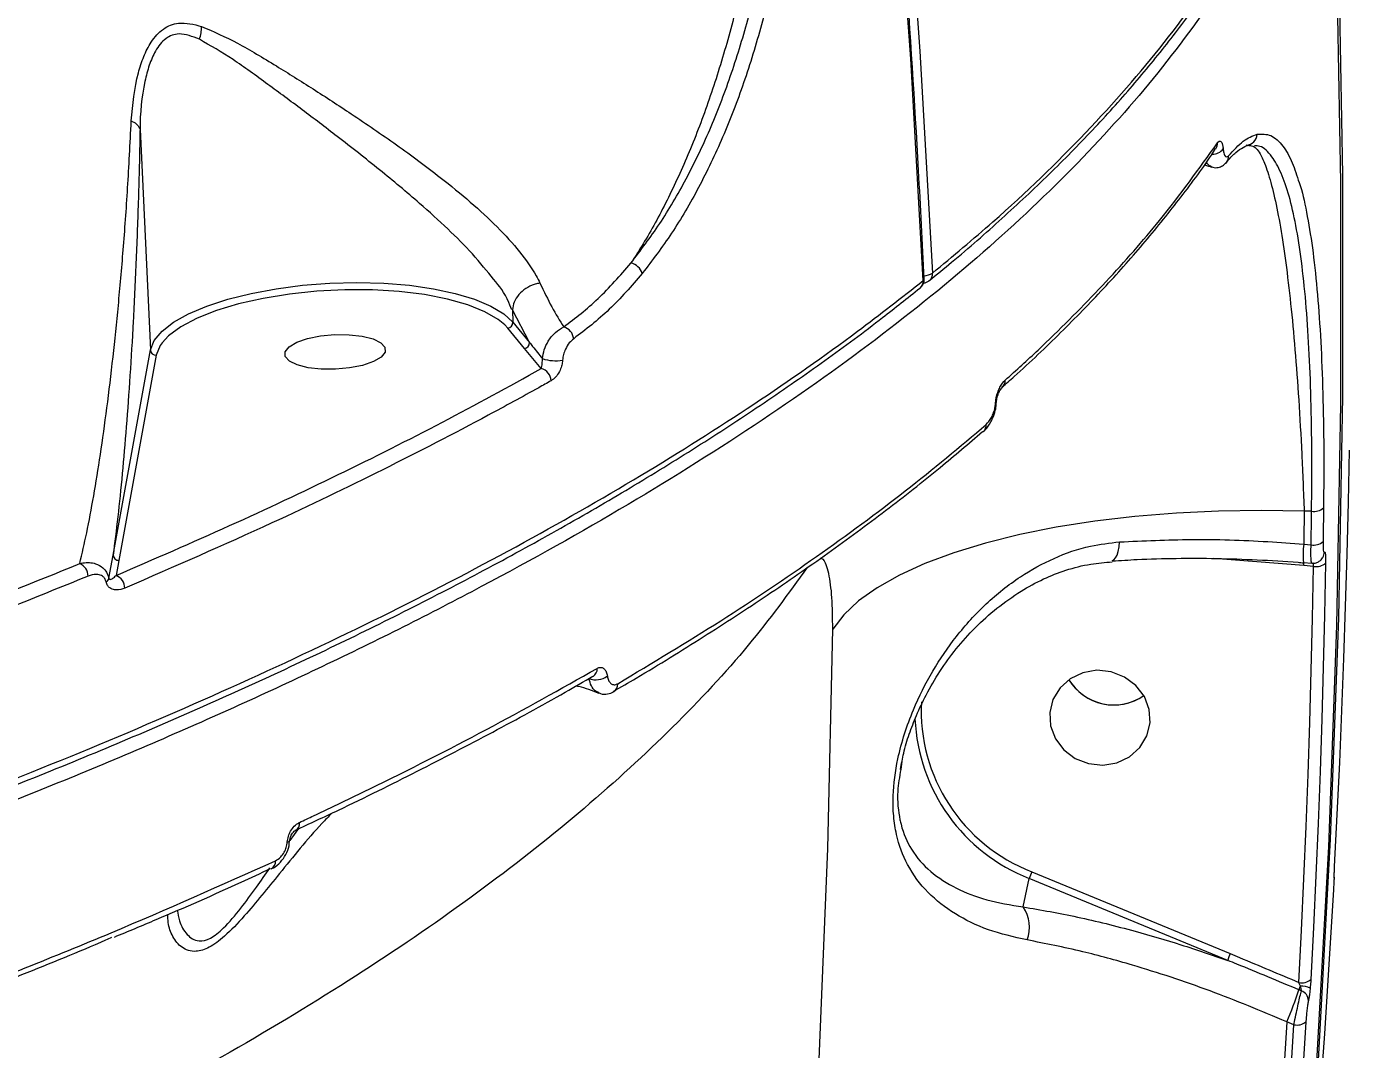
# Model space of a CAD drawing. Header units: millimetres. Extents: x -7245 to 6306, y -6696 to 5973.
# Drawn here: x 2830 to 2947.6, y -1906.9 to -1815.7 of the extents above; entities that cross this region are included whole.
import ezdxf

# ---------------------------------------------------------------- set-up
doc = ezdxf.new("R2010")
doc.units = ezdxf.units.MM
for name, color, linetype in [('DIKOM_ОБЪЕКТ', 7, 'Continuous'), ('DIKOM_РАЗМЕР_ЗОНА', 7, 'Continuous'), ('DIKOM_РАЗМЕР_ОБЪЕКТА', 7, 'Continuous')]:
    doc.layers.add(name, color=color, linetype=linetype)
doc.styles.add('style1', font='arial.ttf', dxfattribs={"width": 0.8})
doc.dimstyles.new('1-50', dxfattribs={"dimtxt": 300, "dimasz": 200, "dimexe": 100, "dimexo": 0, "dimgap": 100, "dimtad": 1, "dimtxsty": 'style1', "dimcen": 200, "dimclrd": 7, "dimclre": 7, "dimclrt": 7, "dimadec": 1, "dimazin": 2, "dimtfac": 1, "dimtmove": 0, "dimatfit": 2, "dimfxl": 0, "dimlwd": 25, "dimlwe": 18, "dimarcsym": 0})

# ---------------------------------------------------------------- blocks, each defined once
blk = doc.blocks.new('*D10')
at = {"layer": 'Defpoints', "color": 0, "transparency": 16777216}
for p in [(-4365.71, 2792.53), (4306.16, 475.6), (4306.16, -5965.27)]:
    blk.add_point(p, dxfattribs=at)
at = {"layer": 'DIKOM_РАЗМЕР_ОБЪЕКТА', "color": 7, "lineweight": 18, "transparency": 16777216}
for p, q in [((-4365.71, 2792.53), (-4365.71, -6065.27)), ((4306.16, 475.6), (4306.16, -6065.27))]:
    blk.add_line(p, q, dxfattribs=at)
at = {"layer": 'DIKOM_РАЗМЕР_ОБЪЕКТА', "color": 7, "lineweight": 25, "transparency": 16777216}
blk.add_line((-4165.71, -5965.27), (4106.16, -5965.27), dxfattribs=at)
at = {"layer": 'DIKOM_РАЗМЕР_ОБЪЕКТА', "color": 7, "transparency": 16777216}
for points in [[(-4165.71, -5931.93), (-4165.71, -5998.6), (-4365.71, -5965.27)], [(4106.16, -5931.93), (4106.16, -5998.6), (4306.16, -5965.27)]]:
    blk.add_solid(points, dxfattribs=at)
at = {"layer": 'DIKOM_РАЗМЕР_ОБЪЕКТА', "color": 7, "transparency": 16777216, "insert": (-85.78, -5712.1), "char_height": 300, "attachment_point": 5, "style": 'style1'}
blk.add_mtext('8650', dxfattribs=at)
blk = doc.blocks.new('*D12')
at = {"layer": 'Defpoints', "color": 0, "transparency": 16777216}
for p in [(-5865.71, 123.34), (6306.18, -91.92), (6306.18, -6596.14)]:
    blk.add_point(p, dxfattribs=at)
at = {"layer": 'DIKOM_РАЗМЕР_ЗОНА', "color": 7, "lineweight": 18, "transparency": 16777216}
for p, q in [((-5865.71, 123.34), (-5865.71, -6696.14)), ((6306.18, -91.92), (6306.18, -6696.14))]:
    blk.add_line(p, q, dxfattribs=at)
at = {"layer": 'DIKOM_РАЗМЕР_ЗОНА', "color": 7, "lineweight": 25, "transparency": 16777216}
blk.add_line((-5665.71, -6596.14), (6106.18, -6596.14), dxfattribs=at)
at = {"layer": 'DIKOM_РАЗМЕР_ЗОНА', "color": 7, "transparency": 16777216}
for points in [[(-5665.71, -6562.81), (-5665.71, -6629.48), (-5865.71, -6596.14)], [(6106.18, -6562.81), (6106.18, -6629.48), (6306.18, -6596.14)]]:
    blk.add_solid(points, dxfattribs=at)
at = {"layer": 'DIKOM_РАЗМЕР_ЗОНА', "color": 7, "transparency": 16777216, "insert": (-71.19, -6342.97), "char_height": 300, "attachment_point": 5, "style": 'style1'}
blk.add_mtext('12150', dxfattribs=at)

msp = doc.modelspace()

# ---------------------------------------------------------------- linework, layer by layer
at = {"layer": 'DIKOM_ОБЪЕКТ', "color": 7, "linetype": 'Continuous', "lineweight": 15}
for p, q in [((2840.083, -1824.875), (2841.009, -1844.521)), ((2939.096, -1826.302), (2938.708, -1826.262)), ((2936.888, -1827.85), (2936.925, -1827.809)), ((2909.602, -1839.03), (2909.618, -1839.017)), ((2910.442, -1838.352), (2910.424, -1838.366)), ((2873.281, -1840.951), (2873.281, -1840.947)), ((2873.281, -1840.951), (2873.332, -1842.046)), ((2874.814, -1843.858), (2873.281, -1840.951)), ((2872.873, -1842.58), (2872.607, -1842.295)), ((2874.354, -1844.392), (2872.873, -1842.58)), ((2873.332, -1842.046), (2874.814, -1843.858)), ((2837.684, -1862.804), (2841.009, -1844.521)), ((2841.53, -1844.98), (2838.205, -1863.263)), ((2875.854, -1846.181), (2874.354, -1844.392)), ((2916.936, -1847.87), (2916.955, -1847.853)), ((2916.412, -1849.247), (2916.417, -1849.165)), ((2915.26, -1851.797), (2915.219, -1851.829)), ((2944.523, -1858.884), (2943.865, -1858.894)), ((2943.823, -1861.828), (2944.481, -1861.882)), ((2837.302, -1864.86), (2837.684, -1862.804)), ((2838.205, -1863.263), (2837.944, -1864.613)), ((2937.344, -1863.224), (2935.796, -1863.095)), ((2943.824, -1863.726), (2937.344, -1863.224)), ((2943.798, -1863.454), (2943.794, -1863.452)), ((2943.798, -1863.454), (2944.558, -1863.517)), ((2944.71, -1863.8), (2943.824, -1863.726)), ((2882.327, -1874.958), (2882.276, -1874.984)), ((2907.994, -1881.179), (2907.898, -1881.89)), ((2853.456, -1888.225), (2854.229, -1887.169)), ((2853.95, -1887.324), (2853.927, -1887.334)), ((2853.435, -1888.229), (2853.435, -1888.223)), ((2851.799, -1890.742), (2851.74, -1890.765)), ((2919.582, -1891.003), (2937.276, -1898.304)), ((2918.821, -1894.139), (2919.355, -1891.605)), ((2937.049, -1898.905), (2919.355, -1891.605)), ((2946.547, -1891.476), (2946.546, -1891.562)), ((2943.611, -1901.617), (2943.399, -1901.53)), ((2942.956, -1904.631), (2942.311, -1904.365))]:
    msp.add_line(p, q, dxfattribs=at)
at = {"layer": 'DIKOM_ОБЪЕКТ', "color": 7, "linetype": 'Continuous', "lineweight": 15, "flags": 128}
for points in [[(2909.902, -1838.341), (2908.789, -1818.572), (2907.342, -1798.772), (2905.563, -1778.946), (2903.451, -1759.1)], [(2904.271, -1758.437), (2906.383, -1778.282), (2908.163, -1798.108), (2909.61, -1817.908), (2910.723, -1837.678)], [(2946.195, -1789.405), (2946.926, -1809.157), (2947.291, -1828.908), (2947.291, -1848.653), (2946.926, -1868.386), (2946.195, -1888.1), (2945.099, -1907.79), (2943.639, -1927.45), (2941.815, -1947.075), (2939.626, -1966.656), (2937.075, -1986.19), (2934.162, -2005.67), (2930.887, -2025.09), (2927.252, -2044.445), (2924.454, -2058.136)], [(2922.903, -2065.378), (2923.111, -2064.421), (2927.105, -2045.138), (2930.741, -2025.784), (2934.015, -2006.364), (2936.929, -1986.884), (2939.48, -1967.35), (2941.668, -1947.768), (2943.493, -1928.145), (2944.953, -1908.485), (2946.049, -1888.794), (2946.779, -1869.08), (2947.145, -1849.347), (2947.145, -1829.602), (2946.779, -1809.851), (2946.049, -1790.099)], [(2841.009, -1844.521), (2841.354, -1843.68), (2842.049, -1842.849), (2843.077, -1842.049), (2844.418, -1841.297), (2846.041, -1840.608), (2847.912, -1839.997), (2849.989, -1839.478), (2852.229, -1839.063), (2854.582, -1838.759), (2856.997, -1838.574), (2859.422, -1838.512), (2861.805, -1838.574), (2864.093, -1838.758), (2866.237, -1839.061), (2868.19, -1839.476), (2869.911, -1839.995), (2871.361, -1840.604), (2872.51, -1841.293), (2873.332, -1842.046)], [(2872.607, -1842.295), (2872.021, -1841.812), (2870.818, -1841.113), (2869.293, -1840.501), (2867.483, -1839.99), (2865.431, -1839.594), (2863.186, -1839.32), (2860.804, -1839.176), (2858.341, -1839.166), (2855.858, -1839.289), (2853.413, -1839.543), (2851.067, -1839.922), (2848.875, -1840.416), (2846.891, -1841.014), (2845.163, -1841.7), (2843.732, -1842.458), (2842.634, -1843.271), (2842.061, -1843.882)], [(2842.061, -1843.882), (2841.893, -1844.119), (2841.53, -1844.98)], [(2861.577, -1845.163), (2860.892, -1845.563), (2859.93, -1845.894), (2858.769, -1846.127), (2857.504, -1846.245), (2856.236, -1846.238), (2855.069, -1846.106), (2854.097, -1845.86), (2853.398, -1845.52), (2853.03, -1845.113), (2853.022, -1844.673), (2853.375, -1844.235), (2854.06, -1843.834), (2855.022, -1843.503), (2856.182, -1843.269), (2857.448, -1843.152), (2858.716, -1843.159), (2859.883, -1843.291), (2860.855, -1843.537), (2861.553, -1843.877), (2861.922, -1844.284), (2861.93, -1844.724), (2861.577, -1845.163)], [(2916.357, -1849.228), (2916.386, -1849.215), (2916.408, -1849.202), (2916.423, -1849.188), (2916.43, -1849.174), (2916.432, -1849.167)], [(2946.578, -1890.545), (2946.814, -1885.912), (2947.029, -1881.277), (2947.225, -1876.641), (2947.4, -1872.004), (2947.555, -1867.366), (2947.69, -1862.727), (2947.804, -1858.087), (2947.899, -1853.446)], [(2943.865, -1858.894), (2940.047, -1858.818), (2936.237, -1858.869), (2932.47, -1859.046), (2928.78, -1859.347), (2925.201, -1859.772), (2921.766, -1860.314), (2918.505, -1860.97), (2915.45, -1861.733), (2912.626, -1862.596), (2910.061, -1863.551), (2907.778, -1864.591), (2905.797, -1865.705), (2904.137, -1866.883), (2902.812, -1868.115), (2901.835, -1869.388)], [(2943.865, -1858.894), (2943.86, -1859.261), (2943.855, -1859.628), (2943.85, -1859.995), (2943.845, -1860.361), (2943.84, -1860.727), (2943.834, -1861.094), (2943.829, -1861.461), (2943.823, -1861.828)], [(2944.481, -1861.882), (2944.487, -1861.508), (2944.492, -1861.133), (2944.498, -1860.758), (2944.503, -1860.383), (2944.508, -1860.008), (2944.513, -1859.634), (2944.518, -1859.259), (2944.523, -1858.884)], [(2945.59, -1858.588), (2945.585, -1858.964), (2945.58, -1859.338), (2945.575, -1859.714), (2945.569, -1860.089), (2945.564, -1860.464), (2945.559, -1860.839), (2945.553, -1861.214), (2945.547, -1861.589)], [(2926.748, -1863.284), (2926.906, -1863.216), (2927.054, -1863.052), (2927.182, -1862.799), (2927.286, -1862.467), (2927.362, -1862.069), (2927.406, -1861.621)], [(2943.39, -1900.869), (2943.626, -1896.24), (2943.841, -1891.609), (2944.037, -1886.977), (2944.212, -1882.344), (2944.367, -1877.71), (2944.501, -1873.074), (2944.616, -1868.438), (2944.71, -1863.8)], [(2945.777, -1863.507), (2945.683, -1868.149), (2945.568, -1872.789), (2945.433, -1877.428), (2945.278, -1882.066), (2945.103, -1886.704), (2944.908, -1891.339), (2944.692, -1895.974), (2944.456, -1900.607)], [(2872.234, -2101.243), (2876.718, -2082.257), (2880.839, -2063.19), (2884.595, -2044.048), (2887.985, -2024.836), (2891.009, -2005.561), (2893.664, -1986.23), (2895.951, -1966.847), (2897.869, -1947.42), (2899.416, -1927.954), (2900.593, -1908.456), (2901.4, -1888.932), (2901.835, -1869.388)], [(2924.651, -1881.369), (2925.924, -1881.502), (2927.176, -1881.292), (2928.304, -1880.758), (2929.218, -1879.942), (2929.844, -1878.911), (2930.13, -1877.747), (2930.054, -1876.546), (2929.622, -1875.404), (2928.869, -1874.416), (2927.856, -1873.658), (2926.665, -1873.195), (2925.391, -1873.062), (2924.14, -1873.272), (2923.012, -1873.806), (2922.098, -1874.622), (2921.472, -1875.653), (2921.186, -1876.817), (2921.261, -1878.018), (2921.693, -1879.159), (2922.447, -1880.149), (2923.46, -1880.906), (2924.651, -1881.369)], [(2853.212, -1888.353), (2853.282, -1888.334), (2853.34, -1888.313), (2853.385, -1888.29), (2853.416, -1888.265), (2853.433, -1888.238), (2853.435, -1888.229)], [(2943.593, -1931.762), (2943.65, -1931.144), (2944.759, -1918.303), (2945.712, -1905.446), (2946.509, -1892.576)], [(2942.311, -1904.365), (2941.516, -1917.251), (2940.563, -1930.123), (2939.455, -1942.981), (2938.19, -1955.822), (2936.769, -1968.644), (2935.192, -1981.446), (2933.46, -1994.227), (2931.572, -2006.984)], [(2932.231, -2007.039), (2934.114, -1994.308), (2935.844, -1981.554), (2937.418, -1968.778), (2938.836, -1955.981), (2940.1, -1943.167), (2941.208, -1930.336), (2942.16, -1917.49), (2942.956, -1904.631)], [(2944.021, -1904.373), (2943.224, -1917.243), (2942.271, -1930.1), (2941.163, -1942.941), (2939.898, -1955.766), (2938.478, -1968.573), (2936.903, -1981.36), (2935.172, -1994.125), (2933.287, -2006.866)]]:
    msp.add_lwpolyline(points, dxfattribs=at)
at = {"layer": 'DIKOM_ОБЪЕКТ', "color": 7, "linetype": 'Continuous', "lineweight": 15}
for centre, radius, start, end in [((2842.225, -1815.682), 3.353, 339.75683, 359.75624), ((2938.689, -1825.282), 0.979, 271.09997, 358.70055), ((2935.287, -1826.103), 0.854, 325.30296, 2.29363), ((2935.723, -1825.928), 1.138, 266.91363, 323.87992), ((2936.232, -1827.24), 0.897, 320.6446, 1.17801), ((2883.545, -1838.133), 1.384, 18.18272, 77.678), ((2908.992, -1838.238), 1, 308.77464, 2.74301), ((2909.103, -1838.403), 0.802, 309.99194, 4.43019), ((2909.809, -1838.185), 0.182, 300.77662, 358.486), ((2909.907, -1836.355), 1.554, 272.65666, 301.6726), ((2909.927, -1837.741), 0.799, 310.12311, 4.56237), ((2909.811, -1837.576), 1, 277.18628, 309.11395), ((2872.803, -1842.055), 0.529, 277.52433, 1.00819), ((2877.522, -1843.657), 1.229, 6.4656, 74.17989), ((2874.285, -1843.867), 0.529, 277.52433, 1.00819), ((2841.508, -1844.48), 0.501, 184.69177, 272.47913), ((2877.122, -1841.926), 3.558, 250.93003, 280.22423), ((2875.555, -1847.318), 1.176, 2.69539, 75.30584), ((2916.402, -1847.256), 0.814, 312.77009, 3.2729), ((2914.722, -1851.194), 0.808, 311.76547, 3.33574), ((2944.763, -1857.678), 1.23, 258.74996, 312.2388), ((2952.912, -1862.805), 9.141, 173.86365, 184.05906), ((2944.724, -1860.679), 1.227, 258.58988, 312.16083), ((2838.183, -1862.763), 0.5, 184.65832, 272.51258), ((2944.706, -1862.516), 0.96, 329.47434, 358.06061), ((2834.189, -1864.706), 1.269, 1.74009, 65.73022), ((2940.283, -1863.444), 3.552, 355.4431, 359.80186), ((2944.958, -1862.613), 1.213, 258.21414, 312.47259), ((2836.804, -1864.75), 0.51, 299.86974, 347.5049), ((2837.485, -1865.771), 1.246, 1.43557, 68.37416), ((2880.732, -1872.241), 1.668, 247.93571, 307.31803), ((2880.094, -1872.964), 0.743, 300.3055, 5.85091), ((2881.922, -1874.33), 0.746, 302.79985, 5.68601), ((2926.838, -1871.504), 4.622, 211.15098, 256.7954), ((2926.884, -1871.469), 4.679, 211.2242, 304.96016), ((2925.129, -1876.625), 15.41, 177.1477, 248.90257), ((2926.91, -1871.53), 4.614, 255.85208, 305.1204), ((2925.173, -1876.68), 16.019, 182.50451, 248.70536), ((2853.601, -1886.705), 0.71, 299.42546, 7.59794), ((2851.448, -1890.126), 0.709, 299.67112, 7.55357), ((2923.589, -1892.854), 4.414, 155.20744, 163.56111), ((2916.1, -1895.948), 3.267, 339.6071, 33.6173), ((2941.283, -1900.154), 4.414, 155.20744, 163.56111), ((2943.674, -1899.723), 1.181, 256.0937, 311.50188), ((2918.852, -1893.734), 25.755, 335.62116, 342.38004), ((2947.005, -1902.631), 3.77, 157.47363, 163.01188), ((2943.467, -1903.597), 2.41, 67.24767, 88.68308), ((2943.3, -1902.506), 0.941, 0.87872, 70.71094), ((2943.241, -1903.478), 1.188, 256.11244, 311.0652)]:
    msp.add_arc(centre, radius, start, end, dxfattribs=at)
for points, knots in [([(2909.991, -1838.19), (2909.829, -1834.97), (2909.358, -1825.634), (2908.36, -1810.16), (2906.901, -1791.761), (2905.151, -1773.342), (2903.116, -1754.908), (2900.795, -1736.463), (2898.188, -1718.013), (2895.296, -1699.561), (2892.12, -1681.114), (2888.661, -1662.675), (2884.919, -1644.249), (2880.896, -1625.843), (2876.593, -1607.459), (2872.011, -1589.103), (2867.151, -1570.78), (2862.014, -1552.494), (2856.602, -1534.251), (2850.915, -1516.055), (2844.957, -1497.91), (2838.727, -1479.823), (2832.228, -1461.796), (2825.462, -1443.835), (2818.429, -1425.945), (2811.133, -1408.131), (2803.575, -1390.396), (2795.756, -1372.746), (2787.68, -1355.185), (2779.347, -1337.718), (2770.761, -1320.35), (2761.923, -1303.084), (2752.837, -1285.926), (2743.499, -1268.881), (2734.401, -1252.772), (2728.319, -1242.396), (2725.518, -1237.618)], [0, 0, 0, 0, 0.0157718, 0.0457287, 0.0756868, 0.1056442, 0.135602, 0.1655601, 0.195518, 0.2254759, 0.2554335, 0.2853919, 0.3153499, 0.3453077, 0.3752658, 0.4052245, 0.4351821, 0.4651404, 0.4950984, 0.525057, 0.5550154, 0.5849736, 0.6149319, 0.6448901, 0.6748489, 0.7048071, 0.7347659, 0.7647242, 0.7946827, 0.824641, 0.8545995, 0.8845578, 0.9145164, 0.9444748, 0.9744331, 1, 1, 1, 1]), ([(2898.314, -1780.513), (2898.483, -1782.608), (2898.822, -1786.797), (2898.804, -1793.027), (2898.448, -1798.998), (2897.789, -1804.646), (2896.819, -1810.204), (2895.531, -1815.597), (2893.943, -1820.759), (2892.07, -1825.624), (2889.914, -1830.105), (2887.526, -1834.207), (2885.747, -1836.537), (2884.859, -1837.701)], [0, 0, 0, 0, 0.1021844, 0.2043665, 0.2924869, 0.3808885, 0.4690093, 0.5574015, 0.646079, 0.7344691, 0.8228834, 0.9115806, 1, 1, 1, 1]), ([(2896.412, -1780.712), (2896.487, -1782.455), (2896.635, -1785.942), (2896.522, -1791.379), (2896.153, -1796.901), (2895.513, -1802.448), (2894.614, -1807.948), (2893.453, -1813.326), (2892.052, -1818.518), (2890.427, -1823.453), (2888.59, -1828.056), (2886.57, -1832.271), (2884.949, -1835.095), (2884.018, -1836.509), (2883.84, -1836.781)], [0, 0, 0, 0, 0.0874414, 0.1748883, 0.2633185, 0.3520182, 0.4404494, 0.529749, 0.6193378, 0.7086407, 0.7985457, 0.8887514, 0.9786592, 1, 1, 1, 1]), ([(2883.84, -1836.781), (2884.712, -1835.642), (2886.459, -1833.361), (2888.804, -1829.347), (2890.919, -1824.96), (2892.755, -1820.196), (2894.311, -1815.143), (2895.572, -1809.862), (2896.519, -1804.419), (2897.161, -1798.887), (2897.506, -1793.039), (2897.519, -1786.936), (2897.183, -1782.832), (2897.015, -1780.78)], [0, 0, 0, 0, 0.0883735, 0.1770216, 0.2653955, 0.3537657, 0.4424273, 0.5308016, 0.618943, 0.7073682, 0.7955193, 0.8977556, 1, 1, 1, 1]), ([(2946.049, -1790.099), (2945.659, -1791.685), (2944.602, -1795.989), (2941.785, -1803.029), (2937.263, -1811.192), (2931.431, -1819.323), (2924.341, -1827.383), (2916.019, -1835.334), (2906.48, -1843.15), (2895.716, -1850.816), (2883.769, -1858.321), (2870.687, -1865.645), (2856.532, -1872.751), (2841.369, -1879.609), (2825.235, -1886.193), (2808.14, -1892.489), (2790.129, -1898.488), (2771.268, -1904.178), (2751.644, -1909.532), (2731.35, -1914.523), (2710.697, -1919.077), (2689.739, -1923.195), (2668.539, -1926.894), (2646.898, -1930.22), (2624.912, -1933.157), (2602.674, -1935.694), (2579.962, -1937.845), (2556.796, -1939.583), (2533.214, -1940.891), (2509.579, -1941.748), (2486, -1942.15), (2462.588, -1942.097), (2439.418, -1941.583), (2416.532, -1940.601), (2393.964, -1939.159), (2371.782, -1937.269), (2350.084, -1934.94), (2328.987, -1932.174), (2309.827, -1929.213), (2297.987, -1927.027), (2292.702, -1926.051)], [0, 0, 0, 0, 0.0156521, 0.0424895, 0.0694112, 0.0963764, 0.1233414, 0.1502634, 0.1771009, 0.2039383, 0.2308598, 0.2578252, 0.2847899, 0.3117121, 0.3385492, 0.3653866, 0.3923086, 0.4192738, 0.4462386, 0.4731606, 0.499998, 0.5258463, 0.5517701, 0.5777323, 0.6036945, 0.6296183, 0.6554665, 0.6823039, 0.7092259, 0.736191, 0.7631561, 0.790078, 0.8169155, 0.843753, 0.8706749, 0.8976399, 0.9246052, 0.9515272, 0.9783645, 1, 1, 1, 1]), ([(2910.723, -1837.678), (2912.547, -1836.157), (2917.497, -1832.03), (2924.57, -1825.185), (2931.609, -1817.135), (2937.332, -1809.001), (2941.565, -1801.489), (2943.282, -1796.695), (2944.02, -1794.634)], [0, 0, 0, 0, 0.1089455, 0.2957419, 0.483132, 0.6708195, 0.8585032, 1, 1, 1, 1]), ([(2910.412, -1838.348), (2911.092, -1837.802), (2913.375, -1835.968), (2916.957, -1832.811), (2921.161, -1828.886), (2925.038, -1824.941), (2928.605, -1820.988), (2931.855, -1817.026), (2934.793, -1813.054), (2937.417, -1809.072), (2939.734, -1805.078), (2941.725, -1801.072), (2943.185, -1797.697), (2943.861, -1795.657), (2944.093, -1794.958)], [0, 0, 0, 0, 0.0391625, 0.1315175, 0.2238901, 0.315895, 0.4074552, 0.4986703, 0.5896298, 0.6804235, 0.7711409, 0.8618689, 0.9526747, 1, 1, 1, 1]), ([(2252.526, -1843.833), (2257.032, -1845.213), (2266.05, -1847.975), (2280.37, -1851.781), (2295.222, -1855.329), (2310.84, -1858.631), (2327.205, -1861.67), (2344.307, -1864.425), (2361.874, -1866.85), (2380.456, -1869.008), (2400.082, -1870.846), (2420.749, -1872.322), (2441.773, -1873.375), (2463.055, -1874.006), (2484.496, -1874.207), (2506.005, -1873.979), (2527.548, -1873.312), (2549.088, -1872.22), (2570.581, -1870.71), (2591.927, -1868.788), (2613.026, -1866.466), (2633.792, -1863.747), (2654.185, -1860.631), (2674.179, -1857.132), (2693.73, -1853.261), (2712.749, -1849.039), (2731.146, -1844.484), (2749.186, -1839.516), (2766.774, -1834.125), (2783.827, -1828.31), (2799.99, -1822.186), (2815.167, -1815.763), (2829.412, -1809.086), (2837.987, -1804.437), (2842.273, -1802.114)], [0, 0, 0, 0, 0.0277667, 0.0555663, 0.0833659, 0.1111324, 0.1400376, 0.1689801, 0.1979227, 0.2268278, 0.2586375, 0.2905482, 0.3225101, 0.3544718, 0.3863819, 0.4181914, 0.4498955, 0.4817002, 0.5135556, 0.5454111, 0.5772153, 0.6089193, 0.6405477, 0.672276, 0.7040555, 0.7358348, 0.7675629, 0.7991911, 0.8325943, 0.8660265, 0.8994296, 0.9329434, 0.9664866, 1, 1, 1, 1]), ([(2839.301, -1824.116), (2839.44, -1822.655), (2839.632, -1820.647), (2840.391, -1818.364), (2841.092, -1816.961), (2842.116, -1815.82), (2843.667, -1815.213), (2844.878, -1815.519), (2845.578, -1815.696)], [0, 0, 0, 0, 0.3030743, 0.4164337, 0.5295398, 0.6687717, 0.8085398, 1, 1, 1, 1]), ([(2845.578, -1815.696), (2846.631, -1816.157), (2848.74, -1817.079), (2852.088, -1819.122), (2855.504, -1821.24), (2859.11, -1823.597), (2862.966, -1826.228), (2866.567, -1828.884), (2869.575, -1831.343), (2871.993, -1833.57), (2873.994, -1835.777), (2875.17, -1837.446), (2875.625, -1838.349), (2875.737, -1838.571)], [0, 0, 0, 0, 0.107141, 0.2145774, 0.311349, 0.4080941, 0.5217553, 0.6352937, 0.7192621, 0.8031784, 0.8878143, 0.9724069, 1, 1, 1, 1]), ([(2845.371, -1816.842), (2844.759, -1816.598), (2843.716, -1816.181), (2842.331, -1816.667), (2841.455, -1817.771), (2840.879, -1819.14), (2840.286, -1821.427), (2840.083, -1823.417), (2840.083, -1824.865), (2840.083, -1824.866)], [0, 0, 0, 0, 0.1886108, 0.3216755, 0.4555668, 0.5691497, 0.6831459, 0.999687, 1, 1, 1, 1]), ([(2873.281, -1840.947), (2873.281, -1840.947), (2873.192, -1840.947), (2872.725, -1839.533), (2871.662, -1838.323), (2869.786, -1835.958), (2867.536, -1833.729), (2864.753, -1831.199), (2861.409, -1828.424), (2857.854, -1825.638), (2854.504, -1823.09), (2851.386, -1820.783), (2848.305, -1818.53), (2846.358, -1817.409), (2845.371, -1816.842)], [0, 0, 0, 0, 0.0000119, 0.0265114, 0.1075959, 0.1917907, 0.2740855, 0.3586571, 0.4713069, 0.58798, 0.6854079, 0.7846716, 0.890874, 1, 1, 1, 1]), ([(2834.711, -1863.549), (2834.918, -1862.659), (2835.343, -1860.836), (2835.957, -1857.571), (2836.561, -1853.867), (2837.138, -1849.742), (2837.673, -1845.306), (2838.159, -1840.612), (2838.596, -1835.604), (2838.994, -1830.182), (2839.198, -1826.137), (2839.301, -1824.116)], [0, 0, 0, 0, 0.1079569, 0.2212696, 0.3345755, 0.4497886, 0.5649895, 0.6720752, 0.7791311, 0.8896202, 1, 1, 1, 1]), ([(2839.301, -1824.116), (2839.331, -1824.13), (2839.55, -1824.23), (2839.919, -1824.468), (2840.025, -1824.727), (2840.083, -1824.866)], [0, 0, 0, 0, 0.069914, 0.4978125, 1, 1, 1, 1]), ([(2840.083, -1824.875), (2840.079, -1825.097), (2840.038, -1827.334), (2839.932, -1831.42), (2839.728, -1836.888), (2839.479, -1842.033), (2839.188, -1846.896), (2838.861, -1851.424), (2838.499, -1855.619), (2838.109, -1859.47), (2837.826, -1861.692), (2837.684, -1862.804)], [0, 0, 0, 0, 0.0129734, 0.1306086, 0.2483368, 0.370449, 0.4925897, 0.6182946, 0.7440083, 0.8720085, 1, 1, 1, 1]), ([(2840.083, -1824.866), (2840.083, -1824.867), (2840.083, -1824.869), (2840.083, -1824.872), (2840.083, -1824.874), (2840.083, -1824.875)], [0, 0, 0, 0, 0.3381979, 0.806744, 1, 1, 1, 1]), ([(2937.128, -1827.222), (2937.571, -1826.733), (2938.462, -1825.749), (2939.264, -1825.453), (2939.668, -1825.305)], [0, 0, 0, 0, 0.4964874, 1, 1, 1, 1]), ([(2939.668, -1825.305), (2940.083, -1825.287), (2940.911, -1825.253), (2941.943, -1826.211), (2942.781, -1827.642), (2943.213, -1828.994), (2943.409, -1829.61)], [0, 0, 0, 0, 0.2771446, 0.5542793, 0.7969147, 1, 1, 1, 1]), ([(2917.215, -1847.209), (2917.463, -1846.986), (2918.706, -1845.87), (2921.833, -1842.959), (2926.286, -1838.446), (2931.51, -1832.52), (2934.484, -1828.377), (2936.141, -1826.069)], [0, 0, 0, 0, 0.0321637, 0.1608329, 0.4183937, 0.6759558, 1, 1, 1, 1]), ([(2936.141, -1826.069), (2936.153, -1826.051), (2936.23, -1825.943), (2936.362, -1825.87), (2936.502, -1825.992), (2936.597, -1826.237), (2936.627, -1826.478), (2936.642, -1826.598)], [0, 0, 0, 0, 0.0640096, 0.3885838, 0.6456577, 0.8222156, 1, 1, 1, 1]), ([(2936.901, -1827.867), (2936.945, -1827.809), (2937.261, -1827.391), (2937.792, -1826.899), (2938.437, -1826.427), (2938.791, -1826.285), (2938.917, -1826.272), (2938.92, -1826.272)], [0, 0, 0, 0, 0.0507316, 0.3676325, 0.6805265, 0.9923672, 1, 1, 1, 1]), ([(2938.93, -1826.308), (2939.093, -1826.308), (2939.494, -1826.309), (2940.083, -1827.224), (2940.69, -1828.794), (2941.237, -1830.878), (2941.753, -1833.506), (2942.231, -1836.679), (2942.666, -1840.336), (2943.053, -1844.431), (2943.384, -1848.93), (2943.663, -1853.746), (2943.798, -1857.18), (2943.865, -1858.894)], [0, 0, 0, 0, 0.0734357, 0.1802659, 0.2710572, 0.3621299, 0.4529194, 0.544016, 0.635399, 0.7265059, 0.8175705, 0.9089288, 1, 1, 1, 1]), ([(2944.523, -1858.884), (2944.538, -1857.157), (2944.568, -1853.699), (2944.486, -1848.849), (2944.311, -1844.32), (2944.028, -1840.203), (2943.641, -1836.532), (2943.145, -1833.356), (2942.538, -1830.736), (2941.824, -1828.669), (2940.955, -1827.163), (2940.164, -1826.353), (2939.601, -1826.341), (2939.444, -1826.337)], [0, 0, 0, 0, 0.0945394, 0.1893764, 0.2839054, 0.3784509, 0.4733058, 0.5678478, 0.6620475, 0.7565491, 0.85075, 0.958304, 1, 1, 1, 1]), ([(2916.922, -1847.85), (2917.289, -1847.53), (2919.14, -1845.917), (2922.182, -1842.983), (2926.024, -1839.054), (2929.538, -1835.109), (2932.722, -1831.147), (2934.858, -1828.302), (2935.845, -1826.773), (2935.972, -1826.577)], [0, 0, 0, 0, 0.0460814, 0.2323211, 0.4181251, 0.6032713, 0.7878928, 0.9728276, 1, 1, 1, 1]), ([(2936.642, -1826.598), (2936.658, -1826.724), (2936.69, -1826.973), (2936.789, -1827.233), (2936.937, -1827.381), (2937.06, -1827.279), (2937.128, -1827.222)], [0, 0, 0, 0, 0.1849944, 0.3686043, 0.6501309, 1, 1, 1, 1]), ([(2934.956, -1828.035), (2935.085, -1828.061), (2935.3, -1828.105), (2935.527, -1828.199), (2935.618, -1828.237)], [0, 0, 0, 0, 0.6006007, 1, 1, 1, 1]), ([(2935.617, -1828.202), (2935.479, -1828.145), (2935.3, -1828.071), (2935.179, -1827.822), (2935.152, -1827.766)], [0, 0, 0, 0, 0.7748929, 1, 1, 1, 1]), ([(2935.619, -1828.193), (2935.691, -1828.223), (2935.912, -1828.314), (2936.305, -1828.256), (2936.683, -1828.069), (2936.843, -1827.897), (2936.925, -1827.809)], [0, 0, 0, 0, 0.1514156, 0.4608145, 0.7253303, 1, 1, 1, 1]), ([(2943.409, -1829.61), (2943.45, -1829.724), (2943.734, -1830.522), (2944.159, -1832.568), (2944.672, -1835.765), (2945.067, -1839.523), (2945.358, -1843.721), (2945.541, -1848.345), (2945.629, -1853.295), (2945.603, -1856.826), (2945.59, -1858.588)], [0, 0, 0, 0, 0.0231187, 0.1621813, 0.3017055, 0.4416779, 0.5811947, 0.7206464, 0.8605459, 1, 1, 1, 1]), ([(2877.858, -1842.474), (2878.892, -1841.683), (2880.974, -1840.088), (2882.88, -1837.888), (2883.84, -1836.781)], [0, 0, 0, 0, 0.4964802, 1, 1, 1, 1]), ([(2187.884, -1893.634), (2190.605, -1894.787), (2197.936, -1897.893), (2210.73, -1902.696), (2226.46, -1907.944), (2243.288, -1912.889), (2261.183, -1917.504), (2280.113, -1921.765), (2299.659, -1925.579), (2319.739, -1928.94), (2340.263, -1931.86), (2361.565, -1934.383), (2383.603, -1936.484), (2406.317, -1938.146), (2429.206, -1939.332), (2452.189, -1940.048), (2475.181, -1940.312), (2498.558, -1940.13), (2522.254, -1939.48), (2546.191, -1938.355), (2569.843, -1936.779), (2593.136, -1934.769), (2616.005, -1932.349), (2638.821, -1929.48), (2661.503, -1926.152), (2683.965, -1922.367), (2705.714, -1918.209), (2726.691, -1913.697), (2746.858, -1908.866), (2766.541, -1903.634), (2785.652, -1898.005), (2804.106, -1891.987), (2820.762, -1885.978), (2835.721, -1880.05), (2849.112, -1874.26), (2861.799, -1868.263), (2873.737, -1862.075), (2884.802, -1855.76), (2894.94, -1849.354), (2903.251, -1843.555), (2907.978, -1839.85), (2909.902, -1838.341)], [0, 0, 0, 0, 0.0156521, 0.0421679, 0.0687046, 0.0952203, 0.1225064, 0.1498146, 0.1771008, 0.2036167, 0.230153, 0.2566689, 0.283955, 0.3112633, 0.3385494, 0.3650651, 0.3916015, 0.4181173, 0.4454034, 0.4727117, 0.4999978, 0.5265136, 0.5530499, 0.5795657, 0.6068518, 0.6341602, 0.6614461, 0.6879621, 0.7144983, 0.7410143, 0.7683, 0.7956083, 0.8228942, 0.8459725, 0.8690777, 0.8921829, 0.9155068, 0.9388307, 0.961564, 0.984349, 1, 1, 1, 1]), ([(2884.859, -1837.701), (2883.892, -1838.818), (2881.945, -1841.067), (2879.816, -1842.697), (2878.744, -1843.518)], [0, 0, 0, 0, 0.4965176, 1, 1, 1, 1]), ([(2594.155, -1935.247), (2595.179, -1935.151), (2599.994, -1934.701), (2608.535, -1933.793), (2619.759, -1932.52), (2630.885, -1931.14), (2641.922, -1929.66), (2652.873, -1928.079), (2663.74, -1926.397), (2674.527, -1924.612), (2685.236, -1922.724), (2695.872, -1920.733), (2706.419, -1918.641), (2716.843, -1916.455), (2727.098, -1914.183), (2737.161, -1911.831), (2747.03, -1909.4), (2756.708, -1906.889), (2766.201, -1904.298), (2775.511, -1901.624), (2784.642, -1898.869), (2793.594, -1896.031), (2802.371, -1893.109), (2810.976, -1890.102), (2819.403, -1887.012), (2827.629, -1883.846), (2835.619, -1880.618), (2843.346, -1877.338), (2850.806, -1874.009), (2858, -1870.628), (2864.935, -1867.197), (2871.611, -1863.712), (2878.032, -1860.173), (2884.198, -1856.58), (2890.11, -1852.93), (2895.774, -1849.223), (2901.175, -1845.456), (2905.8, -1842.053), (2908.499, -1839.889), (2909.591, -1839.014)], [0, 0, 0, 0, 0.0075142, 0.0353242, 0.0630417, 0.0906978, 0.1183243, 0.1459526, 0.1736074, 0.2013167, 0.229112, 0.2570252, 0.2850873, 0.313183, 0.3411677, 0.3690184, 0.3967675, 0.4244473, 0.4520877, 0.4797216, 0.5073755, 0.5350754, 0.5628529, 0.5907399, 0.6187667, 0.6468864, 0.6749401, 0.7028472, 0.7306436, 0.758362, 0.7860342, 0.8136916, 0.8413625, 0.8690726, 0.896851, 0.9247301, 0.95274, 0.9808814, 1, 1, 1, 1]), ([(2875.737, -1838.571), (2875.694, -1838.578), (2875.524, -1838.605), (2875.085, -1838.718), (2874.447, -1839.023), (2873.82, -1839.573), (2873.384, -1840.244), (2873.315, -1840.713), (2873.281, -1840.947)], [0, 0, 0, 0, 0.0343049, 0.136505, 0.352364, 0.5682769, 0.7841734, 1, 1, 1, 1]), ([(2875.737, -1838.571), (2876.089, -1839.3), (2876.795, -1840.765), (2877.502, -1841.903), (2877.858, -1842.474)], [0, 0, 0, 0, 0.4978329, 1, 1, 1, 1]), ([(2875.96, -1845.289), (2876, -1845.023), (2876.082, -1844.485), (2876.484, -1843.659), (2877.085, -1842.912), (2877.601, -1842.619), (2877.858, -1842.474)], [0, 0, 0, 0, 0.2146589, 0.4347898, 0.7188161, 1, 1, 1, 1]), ([(2874.814, -1843.858), (2874.902, -1843.972), (2875.28, -1844.458), (2875.665, -1844.929), (2875.96, -1845.289)], [0, 0, 0, 0, 0.2342892, 1, 1, 1, 1]), ([(2878.744, -1843.518), (2878.609, -1843.633), (2878.342, -1843.859), (2878.029, -1844.366), (2877.816, -1844.909), (2877.774, -1845.26), (2877.754, -1845.428)], [0, 0, 0, 0, 0.2976166, 0.5890023, 0.8029228, 1, 1, 1, 1]), ([(2875.854, -1846.181), (2875.87, -1846.113), (2875.901, -1845.988), (2875.935, -1845.755), (2875.953, -1845.551), (2875.959, -1845.412), (2875.96, -1845.337), (2875.96, -1845.304), (2875.96, -1845.289)], [0, 0, 0, 0, 0.348237, 0.6490797, 0.844405, 0.934197, 0.9695162, 1, 1, 1, 1]), ([(2837.944, -1864.613), (2841.349, -1863.141), (2848.16, -1860.197), (2857.835, -1855.632), (2867.139, -1850.972), (2872.949, -1847.778), (2875.854, -1846.181)], [0, 0, 0, 0, 0.2493112, 0.4986275, 0.7493095, 1, 1, 1, 1]), ([(2877.754, -1845.428), (2877.751, -1845.469), (2877.738, -1845.652), (2877.661, -1846.014), (2877.458, -1846.505), (2877.137, -1846.976), (2876.869, -1847.165), (2876.73, -1847.263)], [0, 0, 0, 0, 0.0490163, 0.2179631, 0.4266388, 0.7022179, 1, 1, 1, 1]), ([(2876.73, -1847.263), (2876.362, -1847.469), (2874.519, -1848.5), (2869.631, -1851.168), (2861.794, -1855.207), (2851.088, -1860.368), (2843.151, -1863.818), (2838.73, -1865.74)], [0, 0, 0, 0, 0.0321637, 0.1608326, 0.4183923, 0.675954, 1, 1, 1, 1]), ([(2916.357, -1849.228), (2916.359, -1849.194), (2916.368, -1849.039), (2916.418, -1848.711), (2916.549, -1848.256), (2916.813, -1847.657), (2917.054, -1847.388), (2917.215, -1847.209)], [0, 0, 0, 0, 0.0349597, 0.1621014, 0.3363648, 0.5591492, 1, 1, 1, 1]), ([(2916.432, -1849.167), (2916.432, -1849.165), (2916.433, -1849.121), (2916.444, -1849.014), (2916.473, -1848.836), (2916.534, -1848.603), (2916.642, -1848.316), (2916.806, -1848.005), (2916.929, -1847.888), (2916.954, -1847.854), (2916.954, -1847.854)], [0, 0, 0, 0, 0.0023892, 0.060256, 0.1331213, 0.2375304, 0.4017255, 0.6482585, 0.9983476, 1, 1, 1, 1]), ([(2915.253, -1851.785), (2915.312, -1851.738), (2915.581, -1851.52), (2915.909, -1851.029), (2916.223, -1850.315), (2916.393, -1849.708), (2916.407, -1849.357), (2916.412, -1849.247)], [0, 0, 0, 0, 0.0954008, 0.4347606, 0.6852432, 0.9006206, 1, 1, 1, 1]), ([(2915.528, -1851.147), (2915.686, -1850.976), (2915.921, -1850.722), (2916.175, -1850.152), (2916.299, -1849.722), (2916.347, -1849.408), (2916.355, -1849.259), (2916.357, -1849.228)], [0, 0, 0, 0, 0.4456443, 0.6623969, 0.8364895, 0.9657005, 1, 1, 1, 1]), ([(2882.665, -1874.256), (2885.772, -1872.393), (2891.986, -1868.666), (2900.494, -1862.927), (2908.447, -1857.096), (2913.168, -1853.13), (2915.528, -1851.147)], [0, 0, 0, 0, 0.2490982, 0.4981983, 0.7491005, 1, 1, 1, 1]), ([(2882.254, -1874.945), (2882.947, -1874.546), (2885.726, -1872.944), (2890.32, -1870.088), (2896.031, -1866.38), (2901.453, -1862.625), (2906.592, -1858.828), (2911.197, -1855.218), (2913.948, -1852.858), (2915.194, -1851.789)], [0, 0, 0, 0, 0.0537934, 0.2159476, 0.3782347, 0.5406214, 0.7030716, 0.8655465, 1, 1, 1, 1]), ([(2919.163, -1897.086), (2917.975, -1896.816), (2915.599, -1896.275), (2912.676, -1894.817), (2910.245, -1892.949), (2908.494, -1890.62), (2907.571, -1888.224), (2907.236, -1886.066), (2907.173, -1883.829), (2907.509, -1881.287), (2908.208, -1878.705), (2909.191, -1876.053), (2910.684, -1873.091), (2912.85, -1869.925), (2915.453, -1867.072), (2918.383, -1864.728), (2921.525, -1863.005), (2924.523, -1861.952), (2926.536, -1861.721), (2927.406, -1861.621)], [0, 0, 0, 0, 0.075911, 0.1519107, 0.228635, 0.3051906, 0.3688607, 0.4016205, 0.4343346, 0.4904629, 0.5282392, 0.566085, 0.6308767, 0.6957713, 0.7645215, 0.833231, 0.893682, 0.9540615, 1, 1, 1, 1]), ([(2927.406, -1861.621), (2929.528, -1861.523), (2933.836, -1861.323), (2939.421, -1861.486), (2942.76, -1861.745), (2943.823, -1861.828)], [0, 0, 0, 0, 0.3984774, 0.808516, 1, 1, 1, 1]), ([(2945.547, -1861.589), (2945.547, -1861.742), (2945.545, -1862.048), (2945.568, -1862.381), (2945.606, -1862.569), (2945.642, -1862.586), (2945.662, -1862.553), (2945.665, -1862.548)], [0, 0, 0, 0, 0.2405031, 0.4810444, 0.7218904, 0.9630146, 1, 1, 1, 1]), ([(2944.561, -1863.483), (2944.548, -1863.485), (2944.512, -1863.493), (2944.478, -1863.19), (2944.46, -1862.647), (2944.474, -1862.137), (2944.481, -1861.882)], [0, 0, 0, 0, 0.1642264, 0.4429669, 0.7214722, 1, 1, 1, 1]), ([(2944.561, -1863.505), (2944.656, -1863.51), (2944.861, -1863.521), (2945.144, -1863.404), (2945.365, -1863.233), (2945.487, -1863.087), (2945.524, -1863.014), (2945.53, -1863.002)], [0, 0, 0, 0, 0.2372274, 0.516741, 0.751136, 0.9597462, 1, 1, 1, 1]), ([(2945.665, -1862.548), (2945.668, -1862.544), (2945.688, -1862.513), (2945.724, -1862.527), (2945.76, -1862.716), (2945.781, -1863.049), (2945.778, -1863.355), (2945.777, -1863.507)], [0, 0, 0, 0, 0.0373948, 0.2782404, 0.5190269, 0.7597019, 1, 1, 1, 1]), ([(2899.563, -1863.894), (2897.888, -1866.207), (2894.428, -1870.982), (2887.726, -1878.147), (2879.855, -1885.377), (2870.861, -1892.494), (2860.817, -1899.467), (2849.735, -1906.27), (2837.618, -1912.892), (2824.503, -1919.323), (2810.442, -1925.545), (2795.503, -1931.534), (2779.751, -1937.256), (2763.228, -1942.697), (2745.944, -1947.84), (2727.941, -1952.683), (2709.288, -1957.213), (2690.072, -1961.412), (2670.38, -1965.259), (2650.261, -1968.741), (2629.738, -1971.845), (2608.853, -1974.574), (2587.685, -1976.922), (2566.332, -1978.879), (2544.893, -1980.438), (2523.417, -1981.591), (2501.94, -1982.327), (2480.496, -1982.655), (2459.168, -1982.578), (2438.057, -1982.095), (2417.255, -1981.214), (2398.357, -1980.02), (2381.287, -1978.638), (2371.137, -1977.6), (2366.061, -1977.081)], [0, 0, 0, 0, 0.0297809, 0.0614953, 0.0932601, 0.125025, 0.1567393, 0.1883539, 0.2199697, 0.2516849, 0.2834508, 0.3152169, 0.3469317, 0.3785478, 0.4101857, 0.4419229, 0.473711, 0.5054992, 0.5372368, 0.5688749, 0.6005642, 0.6323527, 0.6641919, 0.6960313, 0.7278204, 0.7595099, 0.7912774, 0.8231441, 0.8550616, 0.8869795, 0.9188467, 0.9506148, 0.9753074, 1, 1, 1, 1]), ([(2782.355, -1882.244), (2786.987, -1880.791), (2796.25, -1877.885), (2809.562, -1873.284), (2822.468, -1868.527), (2830.63, -1865.208), (2834.711, -1863.549)], [0, 0, 0, 0, 0.2490967, 0.4981933, 0.7490969, 1, 1, 1, 1]), ([(2834.711, -1863.549), (2834.802, -1863.529), (2835.282, -1863.423), (2836.035, -1863.465), (2836.73, -1863.846), (2837.134, -1864.313), (2837.245, -1864.674), (2837.302, -1864.86)], [0, 0, 0, 0, 0.0825948, 0.4350507, 0.6772345, 0.8330238, 1, 1, 1, 1]), ([(2901.835, -1869.388), (2901.827, -1868.412), (2901.811, -1866.472), (2901.505, -1864.358), (2901.128, -1863.149), (2900.813, -1863.109), (2900.714, -1863.096)], [0, 0, 0, 0, 0.2943976, 0.5850201, 0.8693529, 1, 1, 1, 1]), ([(2907.879, -1881.883), (2907.967, -1881.4), (2908.156, -1880.35), (2908.64, -1878.721), (2909.316, -1876.994), (2910.212, -1875.105), (2911.379, -1873.109), (2912.835, -1871.097), (2914.527, -1869.209), (2916.452, -1867.485), (2918.499, -1866.048), (2920.565, -1864.905), (2922.647, -1864.093), (2924.708, -1863.563), (2926.115, -1863.452), (2926.76, -1863.402)], [0, 0, 0, 0, 0.0492599, 0.1069284, 0.1674131, 0.2354707, 0.3192993, 0.4066119, 0.4977512, 0.592041, 0.6880227, 0.7715622, 0.848884, 0.9308119, 1, 1, 1, 1]), ([(2926.766, -1863.322), (2927.496, -1863.274), (2929.356, -1863.149), (2932.463, -1863.073), (2936.045, -1863.074), (2939.679, -1863.203), (2942.274, -1863.341), (2943.636, -1863.469), (2943.79, -1863.484)], [0, 0, 0, 0, 0.1343946, 0.3424912, 0.5521595, 0.7626779, 0.9731734, 1, 1, 1, 1]), ([(2944.71, -1863.8), (2944.705, -1863.749), (2944.695, -1863.647), (2944.669, -1863.531), (2944.647, -1863.496), (2944.637, -1863.478)], [0, 0, 0, 0, 0.3322534, 0.6658446, 1, 1, 1, 1]), ([(2835.457, -1864.667), (2831.397, -1866.318), (2823.276, -1869.62), (2810.377, -1874.38), (2797.008, -1879.003), (2787.657, -1881.938), (2782.982, -1883.405)], [0, 0, 0, 0, 0.2490968, 0.4981932, 0.7490953, 1, 1, 1, 1]), ([(2837.058, -1865.192), (2837.022, -1865.083), (2836.95, -1864.866), (2836.694, -1864.626), (2836.256, -1864.474), (2835.806, -1864.533), (2835.514, -1864.645), (2835.457, -1864.667)], [0, 0, 0, 0, 0.1456119, 0.2900002, 0.5320854, 0.9098113, 1, 1, 1, 1]), ([(2838.73, -1865.74), (2838.668, -1865.764), (2838.362, -1865.884), (2837.89, -1865.941), (2837.435, -1865.778), (2837.17, -1865.526), (2837.095, -1865.304), (2837.058, -1865.192)], [0, 0, 0, 0, 0.0951102, 0.4719876, 0.715767, 0.8573224, 1, 1, 1, 1]), ([(2837.302, -1864.86), (2837.309, -1864.879), (2837.323, -1864.915), (2837.366, -1864.951), (2837.455, -1864.968), (2837.631, -1864.896), (2837.804, -1864.758), (2837.92, -1864.638), (2837.944, -1864.613)], [0, 0, 0, 0, 0.0460893, 0.0901137, 0.2100847, 0.4598204, 0.8890906, 1, 1, 1, 1]), ([(2853.918, -1887.315), (2855.21, -1886.716), (2858.933, -1884.988), (2864.816, -1882.071), (2871.552, -1878.572), (2876.762, -1875.742), (2879.639, -1874.065), (2880.459, -1873.587)], [0, 0, 0, 0, 0.1354736, 0.3905654, 0.6450404, 0.8988108, 1, 1, 1, 1]), ([(2854.305, -1886.611), (2854.723, -1886.415), (2856.814, -1885.436), (2862.496, -1882.707), (2871.095, -1878.359), (2877.585, -1874.713), (2880.833, -1872.888)], [0, 0, 0, 0, 0.0441421, 0.220722, 0.610015, 1, 1, 1, 1]), ([(2880.833, -1872.888), (2880.862, -1872.873), (2880.991, -1872.805), (2881.213, -1872.779), (2881.46, -1872.904), (2881.653, -1873.165), (2881.713, -1873.433), (2881.743, -1873.568)], [0, 0, 0, 0, 0.0733268, 0.3224529, 0.5549485, 0.7773184, 1, 1, 1, 1]), ([(2881.743, -1873.568), (2881.773, -1873.704), (2881.834, -1873.975), (2882.029, -1874.24), (2882.279, -1874.368), (2882.504, -1874.342), (2882.635, -1874.272), (2882.665, -1874.256)], [0, 0, 0, 0, 0.2211013, 0.4417929, 0.6745177, 0.925165, 1, 1, 1, 1]), ([(2878.987, -1874.439), (2879.054, -1874.452), (2879.697, -1874.58), (2880.377, -1874.854), (2880.986, -1875.099)], [0, 0, 0, 0, 0.1039801, 1, 1, 1, 1]), ([(2880.99, -1875.054), (2880.88, -1875.01), (2880.611, -1874.903), (2880.284, -1874.466), (2880.165, -1874.015), (2880.105, -1873.787)], [0, 0, 0, 0, 0.2551708, 0.6243045, 1, 1, 1, 1]), ([(2880.988, -1875.059), (2881.036, -1875.086), (2881.27, -1875.217), (2881.753, -1875.181), (2882.166, -1875.091), (2882.319, -1874.958), (2882.325, -1874.952)], [0, 0, 0, 0, 0.1165357, 0.5676548, 0.9805792, 1, 1, 1, 1]), ([(2907.898, -1881.89), (2907.786, -1882.549), (2907.511, -1884.176), (2907.693, -1885.777), (2908.092, -1887.517), (2908.865, -1889.25), (2910.509, -1891.078), (2912.767, -1892.517), (2915.491, -1893.593), (2917.702, -1893.956), (2918.821, -1894.139)], [0, 0, 0, 0, 0.0749071, 0.1850624, 0.2049542, 0.3364433, 0.4988214, 0.6665973, 0.831208, 1, 1, 1, 1]), ([(2857.172, -1885.794), (2856.879, -1886.098), (2855.242, -1887.796), (2853.206, -1890.336), (2850.942, -1893.117), (2849.312, -1895.058), (2847.721, -1896.738), (2846.227, -1897.838), (2844.858, -1898.24), (2843.736, -1897.813), (2842.961, -1896.818), (2842.567, -1895.754), (2842.566, -1895.055), (2842.566, -1894.81)], [0, 0, 0, 0, 0.040058, 0.2238668, 0.3033831, 0.3827521, 0.4726394, 0.5447081, 0.6168443, 0.7227294, 0.8317047, 0.9409441, 1, 1, 1, 1]), ([(2853.212, -1888.353), (2853.237, -1888.182), (2853.286, -1887.843), (2853.516, -1887.347), (2853.84, -1886.916), (2854.126, -1886.697), (2854.287, -1886.62), (2854.305, -1886.611)], [0, 0, 0, 0, 0.2147758, 0.4259708, 0.6817191, 0.9641205, 1, 1, 1, 1]), ([(2853.436, -1888.223), (2853.436, -1888.22), (2853.436, -1888.177), (2853.456, -1888.071), (2853.5, -1887.91), (2853.579, -1887.727), (2853.698, -1887.539), (2853.852, -1887.378), (2853.916, -1887.342), (2853.951, -1887.323)], [0, 0, 0, 0, 0.0073951, 0.1019096, 0.2008596, 0.3323444, 0.506774, 0.7315036, 1, 1, 1, 1]), ([(2851.792, -1890.729), (2851.852, -1890.705), (2852.158, -1890.586), (2852.621, -1890.176), (2853.098, -1889.502), (2853.38, -1888.812), (2853.4, -1888.384), (2853.408, -1888.227)], [0, 0, 0, 0, 0.0679445, 0.3434418, 0.6073499, 0.8560719, 1, 1, 1, 1]), ([(2852.151, -1890.033), (2852.313, -1889.935), (2852.598, -1889.762), (2852.927, -1889.309), (2853.143, -1888.838), (2853.189, -1888.515), (2853.212, -1888.353)], [0, 0, 0, 0, 0.3292478, 0.5798412, 0.788629, 1, 1, 1, 1]), ([(2788.85, -1914.06), (2794.552, -1912.218), (2805.956, -1908.533), (2822.146, -1902.637), (2837.686, -1896.499), (2847.329, -1892.188), (2852.151, -1890.033)], [0, 0, 0, 0, 0.2485948, 0.4971884, 0.7485954, 1, 1, 1, 1]), ([(2837.794, -1896.828), (2839.042, -1896.309), (2842.902, -1894.704), (2847.543, -1892.667), (2850.849, -1891.13), (2851.72, -1890.725)], [0, 0, 0, 0, 0.2604348, 0.8050264, 1, 1, 1, 1]), ([(2843.404, -1894.441), (2843.459, -1894.76), (2843.599, -1895.578), (2844.195, -1896.635), (2845.128, -1897.296), (2846.332, -1897.04), (2847.655, -1895.991), (2849.042, -1894.324), (2850.405, -1892.466), (2851.265, -1891.245), (2851.67, -1890.671)], [0, 0, 0, 0, 0.1077384, 0.276942, 0.4334587, 0.53579, 0.6378062, 0.7697979, 0.8917563, 1, 1, 1, 1]), ([(2946.546, -1891.562), (2946.543, -1891.576), (2946.536, -1891.606), (2946.537, -1891.456), (2946.544, -1891.272), (2946.547, -1891.187)], [0, 0, 0, 0, 0.3510812, 0.7014748, 1, 1, 1, 1]), ([(2946.539, -1891.476), (2946.539, -1891.477), (2946.539, -1891.479), (2946.539, -1891.44), (2946.542, -1891.315), (2946.55, -1891.124), (2946.555, -1891.003)], [0, 0, 0, 0, 0.0386705, 0.1994305, 0.4928022, 1, 1, 1, 1]), ([(2946.547, -1891.187), (2946.549, -1891.135), (2946.557, -1890.952), (2946.569, -1890.714), (2946.578, -1890.545)], [0, 0, 0, 0, 0.2880873, 1, 1, 1, 1]), ([(2946.509, -1892.576), (2946.518, -1892.408), (2946.536, -1892.073), (2946.552, -1891.717), (2946.557, -1891.516), (2946.55, -1891.547), (2946.546, -1891.562)], [0, 0, 0, 0, 0.2566307, 0.5136243, 0.7611559, 1, 1, 1, 1]), ([(2946.55, -1891.736), (2946.552, -1891.684), (2946.557, -1891.583), (2946.555, -1891.511), (2946.554, -1891.476)], [0, 0, 0, 0, 0.5199534, 1, 1, 1, 1]), ([(2918.821, -1894.139), (2920.411, -1894.414), (2923.617, -1894.97), (2928.379, -1896.164), (2932.879, -1897.476), (2935.655, -1898.427), (2937.049, -1898.905)], [0, 0, 0, 0, 0.2794457, 0.5634184, 0.7807111, 1, 1, 1, 1]), ([(2837.55, -1896.874), (2837.369, -1896.953), (2832.376, -1899.143), (2821.707, -1903.253), (2805.575, -1909.181), (2794.061, -1912.897), (2788.304, -1914.755)], [0, 0, 0, 0, 0.0122612, 0.3390471, 0.669525, 1, 1, 1, 1]), ([(2942.311, -1904.365), (2940.029, -1903.418), (2935.401, -1901.498), (2929.291, -1899.499), (2923.819, -1897.998), (2920.797, -1897.406), (2919.163, -1897.086)], [0, 0, 0, 0, 0.2848646, 0.5777563, 0.7715678, 1, 1, 1, 1]), ([(2937.276, -1898.304), (2937.55, -1898.418), (2939.592, -1899.265), (2941.628, -1900.125), (2943.39, -1900.869)], [0, 0, 0, 0, 0.134355, 1, 1, 1, 1]), ([(2943.399, -1901.53), (2941.558, -1900.76), (2939.444, -1899.876), (2937.323, -1899.017), (2937.049, -1898.905)], [0, 0, 0, 0, 0.8707723, 1, 1, 1, 1]), ([(2944.456, -1900.607), (2944.452, -1900.678), (2944.438, -1900.925), (2944.415, -1901.187), (2944.399, -1901.374)], [0, 0, 0, 0, 0.2879682, 1, 1, 1, 1]), ([(2942.956, -1904.631), (2942.972, -1904.549), (2943.041, -1904.205), (2943.172, -1903.564), (2943.342, -1902.774), (2943.498, -1902.078), (2943.573, -1901.771), (2943.611, -1901.617)], [0, 0, 0, 0, 0.0747631, 0.3150521, 0.5450877, 0.7714831, 1, 1, 1, 1]), ([(2943.522, -1901.187), (2943.493, -1901.11), (2943.452, -1901.001), (2943.404, -1900.899), (2943.39, -1900.869)], [0, 0, 0, 0, 0.7051178, 1, 1, 1, 1]), ([(2943.611, -1901.617), (2943.613, -1901.59), (2943.615, -1901.557), (2943.603, -1901.467), (2943.577, -1901.351), (2943.54, -1901.24), (2943.522, -1901.187)], [0, 0, 0, 0, 0.2619375, 0.3213278, 0.6718107, 1, 1, 1, 1]), ([(2944.399, -1901.374), (2944.385, -1901.509), (2944.356, -1901.802), (2944.3, -1902.209), (2944.261, -1902.397), (2944.242, -1902.491)], [0, 0, 0, 0, 0.2987183, 0.64926, 1, 1, 1, 1]), ([(2944.242, -1902.491), (2944.222, -1902.585), (2944.183, -1902.774), (2944.123, -1903.207), (2944.069, -1903.701), (2944.037, -1904.104), (2944.024, -1904.321), (2944.021, -1904.373)], [0, 0, 0, 0, 0.2250134, 0.4496417, 0.6802924, 0.9238889, 1, 1, 1, 1])]:
    msp.add_open_spline(points, degree=3, knots=knots, dxfattribs=at)

# ---------------------------------------------------------------- dimensions: what is measured, and where the dimension line sits
at = {"layer": 'DIKOM_РАЗМЕР_ЗОНА'}
dim = msp.add_linear_dim(base=(6306.184, -6596.144), p1=(-5865.714, 123.344), p2=(6306.184, -91.922), text='12150', dimstyle='1-50', dxfattribs=at)
dim.commit()
dim.dimension.update_dxf_attribs({"geometry": '*D12', "text_midpoint": (-71.192, -6596.144), "dimtype": 160})
at = {"layer": 'DIKOM_РАЗМЕР_ОБЪЕКТА'}
dim = msp.add_linear_dim(base=(4306.158, -5965.268), p1=(-4365.714, 2792.532), p2=(4306.158, 475.605), text='8650', dimstyle='1-50', dxfattribs=at)
dim.commit()
dim.dimension.update_dxf_attribs({"geometry": '*D10', "text_midpoint": (-85.784, -5965.268), "dimtype": 160})

doc.saveas('drawing.dxf')
